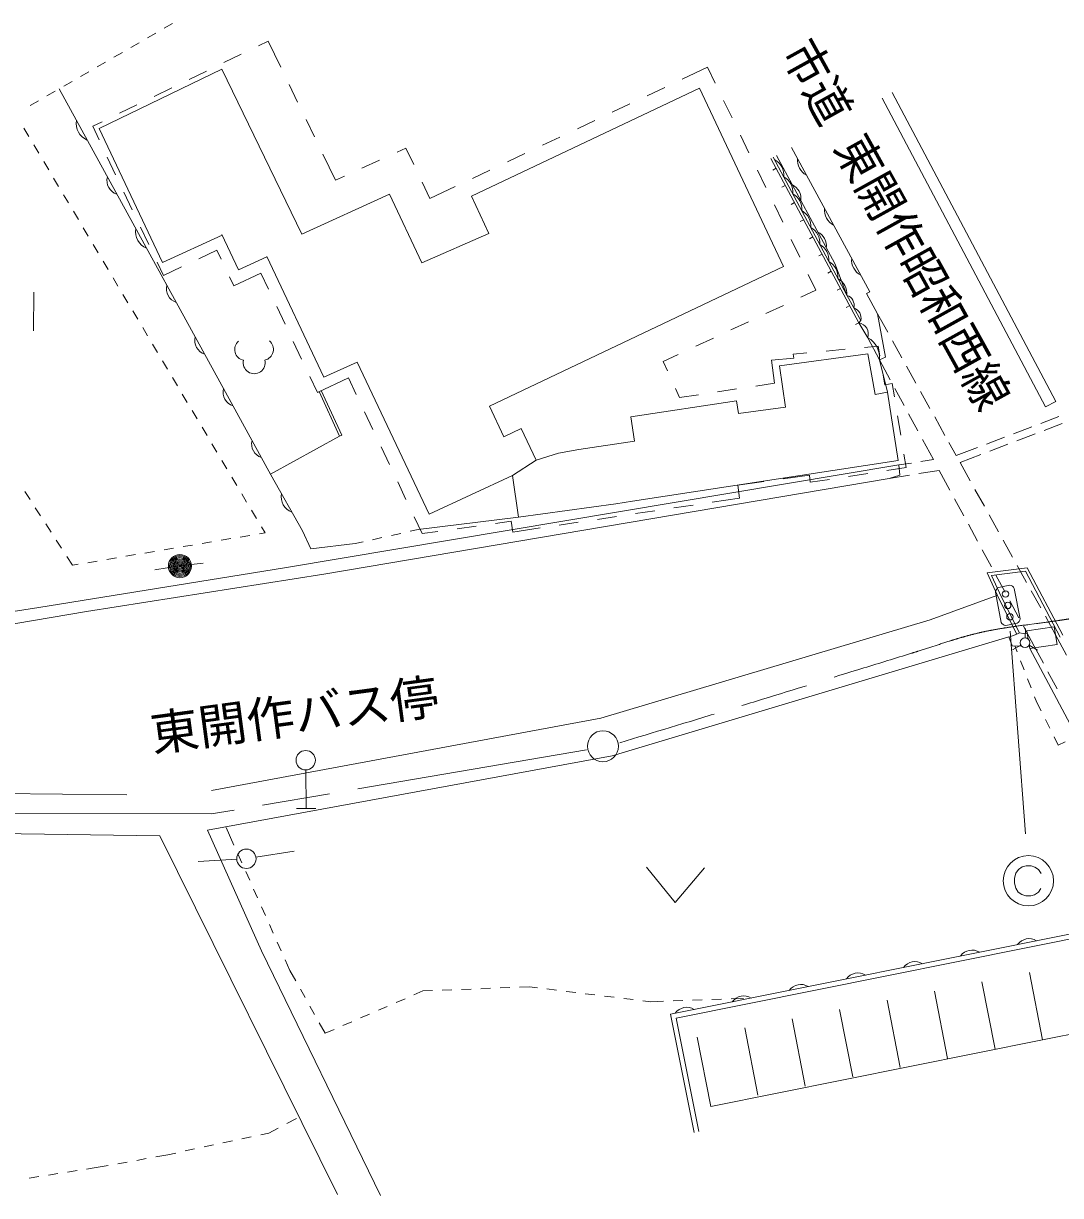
# Model space of a CAD drawing. Units: millimetres, scale not verified. Extents: x 40000 to 680000, y 20000 to 380000.
# Drawn here: x 233964 to 287614, y 264521 to 325126 of the extents above; entities that cross this region are included whole.
import ezdxf
from ezdxf.enums import TextEntityAlignment as Align

# ---------------------------------------------------------------- set-up
doc = ezdxf.new("R2010")
doc.units = ezdxf.units.MM
doc.header["$LTSCALE"] = 1000
doc.linetypes.add('CHAIN', pattern=[18.5, 12, -1.5, 3.5, -1.5])
for name, color, linetype, lineweight in [('M-BGD', 7, 'Continuous', 13), ('M-BMK', 2, 'CHAIN', 13), ('M-BMK-SRVR', 3, 'Continuous', 13), ('M-STR-STRC', 7, 'Continuous', 13), ('M-STR-STRD', 7, 'Continuous', 13)]:
    doc.layers.add(name, color=color, linetype=linetype, lineweight=lineweight)
doc.layers.add('M-BGD-HTXT', color=7, linetype='Continuous')
doc.styles.add('ＭＳ ゴシック', font='')
doc.styles.get('ＭＳ ゴシック').set_extended_font_data('MS Gothic')

# ---------------------------------------------------------------- blocks, each defined once
blk = doc.blocks.new('偏心点・方位点')
at = {"color": 7, "linetype": 'Continuous', "lineweight": 13}
for radius in [1, 0.9, 0.8, 0.7, 0.6, 0.5, 0.4, 0.3, 0.2, 0.1, 0.05]:
    blk.add_circle((0, 0), radius, dxfattribs=at)

msp = doc.modelspace()

# ---------------------------------------------------------------- linework, layer by layer
at = {"layer": 'M-BGD'}
for p, q in [((241680, 325126), (241246, 324877)), ((240813, 324627), (240380, 324378)), ((239947, 324128), (239513, 323878)), ((246617, 324211), (246130, 323975)), ((247272, 322863), (246617, 324211)), ((238214, 323130), (237780, 322880)), ((239080, 323629), (238647, 323379)), ((245230, 323538), (244331, 323101)), ((237347, 322631), (236914, 322381)), ((244222, 322770), (237885, 319694)), ((243431, 322664), (242531, 322228)), ((248371, 314224), (244222, 322770)), ((268041, 322244), (269344, 322860)), ((269344, 322860), (269743, 322040)), ((236481, 322132), (236047, 321882)), ((248145, 321063), (247709, 321963)), ((266233, 321390), (267137, 321817)), ((235614, 321632), (235181, 321383)), ((246769, 301784), (235804, 321742)), ((241632, 321791), (240732, 321354)), ((268931, 321771), (257136, 316193)), ((273289, 312564), (268931, 321771)), ((278385, 321261), (286841, 305299)), ((287371, 305579), (278911, 321551)), ((234747, 321133), (234314, 320884)), ((239833, 320917), (238933, 320481)), ((264425, 320535), (265329, 320962)), ((270181, 321140), (270619, 320241)), ((238033, 320044), (237546, 319807)), ((249019, 319264), (248582, 320164)), ((262617, 319680), (263521, 320107)), ((233990, 319707), (234246, 319278)), ((237876, 319112), (237546, 319807)), ((241166, 312771), (237885, 319694)), ((234502, 318848), (234758, 318419)), ((260809, 318825), (261713, 319252)), ((271057, 319342), (271495, 318443)), ((238733, 317304), (238304, 318208)), ((250110, 317016), (249455, 318365)), ((253752, 318684), (253295, 318475)), ((253752, 318684), (254155, 317830)), ((259001, 317970), (259905, 318397)), ((276557, 311068), (272752, 318213)), ((272923, 318300), (275930, 312707)), ((235014, 317989), (235270, 317560)), ((252385, 318058), (251476, 317642)), ((277182, 309651), (272629, 318143)), ((272724, 317543), (272901, 317638)), ((235526, 317130), (235782, 316701)), ((250567, 317225), (250110, 317016)), ((257193, 317115), (258097, 317542)), ((271933, 317544), (272371, 316645)), ((239589, 315497), (239161, 316401)), ((254583, 316926), (254987, 316072)), ((254987, 316072), (256289, 316688)), ((273200, 316656), (273376, 316750)), ((236038, 316271), (236294, 315842)), ((252907, 316303), (248371, 314224)), ((254571, 312756), (252907, 316303)), ((257136, 316193), (258038, 314268)), ((273676, 315768), (273852, 315863)), ((236550, 315412), (236806, 314983)), ((272808, 315746), (273246, 314847)), ((237062, 314553), (237318, 314124)), ((240446, 313690), (240018, 314594)), ((274152, 314881), (274328, 314976)), ((241166, 312771), (244241, 314180)), ((245095, 312380), (244223, 314220)), ((258038, 314268), (254571, 312756)), ((273684, 313948), (274122, 313049)), ((274627, 313994), (274804, 314088)), ((237574, 313694), (237830, 313265)), ((243042, 312962), (243976, 313405)), ((244201, 312930), (243976, 313405)), ((238086, 312835), (238342, 312406)), ((241204, 312091), (240874, 312786)), ((245095, 312380), (246559, 313051)), ((249507, 306832), (246550, 313070)), ((275103, 313106), (275279, 313201)), ((241204, 312091), (242138, 312533)), ((244854, 311552), (246248, 312212)), ((246639, 311389), (246248, 312212)), ((273289, 312564), (258080, 305340)), ((274560, 312150), (274959, 311329)), ((275579, 312219), (275755, 312313)), ((276557, 311068), (275930, 312707)), ((238598, 311976), (238854, 311547)), ((244854, 311552), (244629, 312026)), ((234491, 309233), (234509, 311233)), ((239110, 311117), (239366, 310688)), ((274184, 310968), (274959, 311329)), ((276055, 311331), (276231, 311426)), ((277275, 309761), (276557, 311068)), ((277574, 311155), (278140, 310116)), ((247496, 309582), (247067, 310485)), ((272372, 310123), (273278, 310545)), ((276530, 310444), (276707, 310539)), ((239622, 310258), (239878, 309829)), ((270559, 309277), (271466, 309700)), ((277182, 309651), (277275, 309761)), ((278140, 310116), (278674, 309155)), ((278140, 310116), (278674, 309155)), ((278140, 310116), (278560, 307877)), ((240134, 309399), (240390, 308970)), ((277006, 309557), (277182, 309651)), ((277644, 308876), (277182, 309651)), ((240646, 308541), (240902, 308111)), ((248352, 307774), (247924, 308678)), ((268747, 308432), (269653, 308855)), ((278241, 307730), (277644, 308876)), ((278917, 308718), (279402, 307844)), ((278917, 308718), (279402, 307844)), ((267065, 307648), (267840, 308010)), ((277648, 308051), (273083, 307423)), ((273789, 308029), (274488, 308094)), ((273789, 308029), (274488, 308094)), ((273809, 307816), (273789, 308029)), ((275484, 308186), (276480, 308279)), ((275484, 308186), (276480, 308279)), ((277476, 308371), (278175, 308436)), ((277476, 308371), (278175, 308436)), ((277648, 308051), (278018, 305939)), ((278175, 308436), (278262, 307933)), ((278175, 308436), (278262, 307933)), ((278560, 307877), (278241, 307730)), ((241158, 307682), (241414, 307252)), ((249507, 306832), (251224, 307619)), ((251224, 307619), (254951, 299757)), ((267281, 307169), (267065, 307648)), ((272664, 307710), (273809, 307816)), ((272664, 307710), (272821, 306523)), ((273377, 305283), (273083, 307423)), ((278241, 307730), (278803, 306692)), ((278241, 307730), (278666, 306053)), ((279645, 307407), (280131, 306533)), ((279645, 307407), (280131, 306533)), ((241670, 306823), (241926, 306393)), ((249171, 306047), (248781, 306871)), ((249171, 306047), (250771, 306806)), ((251182, 305939), (250771, 306806)), ((278434, 306948), (278521, 306446)), ((278434, 306948), (278521, 306446)), ((250313, 303778), (249266, 306092)), ((250440, 303837), (249365, 306139)), ((267907, 305777), (267692, 306257)), ((269870, 306075), (270858, 306225)), ((271847, 306375), (272821, 306523)), ((278909, 306513), (278521, 306446)), ((278909, 306513), (278521, 306446)), ((278909, 306513), (279022, 305817)), ((278909, 306513), (279022, 305817)), ((279041, 306252), (279518, 305373)), ((280374, 306096), (280859, 305222)), ((280374, 306096), (280859, 305222)), ((242182, 305964), (242438, 305534)), ((265379, 304781), (270859, 305617)), ((267907, 305777), (268881, 305925)), ((270859, 305617), (270957, 304950)), ((278666, 306053), (278018, 305939)), ((278666, 306053), (279217, 302531)), ((286841, 305299), (287371, 305579)), ((242694, 305105), (242950, 304675)), ((252039, 304132), (251610, 305036)), ((258080, 305340), (258818, 303750)), ((270957, 304950), (273377, 305283)), ((279756, 304933), (280232, 304054)), ((243206, 304246), (243462, 303816)), ((265571, 303526), (265379, 304781)), ((279183, 304830), (279344, 303843)), ((279183, 304830), (279344, 303843)), ((281102, 304784), (281636, 303824)), ((281102, 304784), (281636, 303824)), ((285188, 303909), (286122, 304264)), ((286590, 304442), (287524, 304798)), ((286759, 304079), (287694, 304434)), ((250313, 303778), (246752, 301815)), ((250313, 303778), (250440, 303837)), ((258818, 303750), (259715, 304178)), ((259715, 304178), (260489, 302546)), ((283786, 303376), (284720, 303731)), ((285357, 303545), (286292, 303901)), ((243718, 303387), (243974, 302957)), ((252895, 302325), (252467, 303228)), ((261636, 302905), (262694, 303088)), ((262694, 303088), (265571, 303526)), ((280470, 303615), (281033, 302576)), ((282216, 302778), (281839, 303458)), ((282216, 302778), (283318, 303198)), ((283955, 303012), (284890, 303368)), ((244230, 302528), (244487, 302098)), ((259258, 301747), (260489, 302546)), ((260489, 302546), (261636, 302905)), ((279217, 302531), (265471, 300423)), ((279505, 302856), (279619, 302160)), ((279505, 302856), (279619, 302160)), ((280391, 302476), (281033, 302576)), ((282413, 302425), (283488, 302834)), ((282944, 301470), (282413, 302425)), ((279256, 302298), (247477, 296984)), ((276650, 301704), (277638, 301855)), ((278627, 302007), (279619, 302160)), ((279256, 302298), (279898, 302398)), ((279256, 302298), (279301, 301770)), ((280290, 301850), (281336, 302016)), ((281891, 300992), (281336, 302016)), ((244743, 301669), (244999, 301239)), ((248392, 298893), (246769, 301784)), ((278750, 301605), (249504, 296654)), ((253752, 300518), (253324, 301421)), ((254951, 299757), (259258, 301747)), ((259258, 301747), (259579, 299596)), ((259258, 301747), (259579, 299596)), ((270912, 301252), (272270, 301438)), ((271004, 300582), (270912, 301252)), ((273261, 301575), (274620, 301762)), ((274669, 301399), (274620, 301762)), ((274669, 301399), (275661, 301552)), ((278750, 301605), (279796, 301771)), ((279301, 301770), (278750, 301605)), ((234307, 300508), (234036, 300928)), ((245255, 300810), (245511, 300380)), ((283672, 300158), (283186, 301033)), ((234850, 299668), (234579, 300088)), ((264610, 300289), (259579, 299596)), ((264610, 300289), (259579, 299596)), ((265471, 300423), (264610, 300289)), ((267612, 300075), (268601, 300223)), ((269590, 300371), (271004, 300582)), ((282606, 299673), (282129, 300552)), ((245767, 299951), (246023, 299521)), ((254591, 298748), (254181, 299614)), ((259579, 299596), (254381, 298957)), ((263656, 299483), (264645, 299631)), ((265634, 299779), (266623, 299927)), ((284400, 298847), (283915, 299721)), ((235393, 298829), (235122, 299248)), ((246462, 298784), (246167, 298735)), ((246279, 299092), (246462, 298784)), ((248827, 297968), (248392, 298893)), ((254381, 298957), (253972, 298867)), ((254591, 298748), (255409, 298860)), ((256400, 298997), (257391, 299134)), ((258381, 299270), (259199, 299383)), ((259276, 298828), (259199, 299383)), ((259276, 298828), (260689, 299039)), ((261678, 299187), (262667, 299335)), ((283320, 298354), (282844, 299233)), ((235936, 297989), (235665, 298409)), ((243701, 298321), (243208, 298238)), ((244688, 298486), (244195, 298404)), ((245674, 298652), (245181, 298569)), ((248827, 297968), (251122, 298234)), ((251531, 298325), (251122, 298234)), ((252508, 298542), (252019, 298433)), ((253484, 298758), (252996, 298650)), ((285129, 297536), (284643, 298410)), ((239757, 297659), (239264, 297576)), ((240743, 297824), (240250, 297742)), ((241729, 297990), (241236, 297907)), ((242715, 298155), (242222, 298073)), ((284034, 297035), (283558, 297914)), ((247477, 296984), (234769, 294933)), ((236503, 297113), (236208, 297569)), ((236798, 297162), (236503, 297113)), ((237784, 297328), (237291, 297245)), ((238770, 297493), (238277, 297410)), ((242032, 297078), (240760, 296869)), ((242032, 297078), (243261, 297218)), ((242032, 297078), (243261, 297218)), ((242032, 297078), (243261, 297218)), ((242032, 297078), (243261, 297218)), ((285890, 296981), (283809, 296713)), ((285857, 296225), (285372, 297099)), ((287724, 293493), (285890, 296981)), ((237223, 294726), (249504, 296654)), ((283809, 296713), (284419, 295389)), ((284749, 295716), (284273, 296595)), ((286586, 294913), (286100, 295788)), ((284419, 295389), (285353, 293553)), ((285463, 294397), (284987, 295276)), ((234769, 294933), (222134, 292992)), ((226822, 292968), (237223, 294726)), ((286256, 292933), (285701, 293957)), ((287359, 293521), (286829, 294476)), ((285108, 292953), (284931, 293418)), ((285353, 293553), (284938, 293400)), ((285353, 293553), (285496, 293625)), ((285496, 293625), (285686, 293578)), ((285686, 293578), (285888, 293604)), ((285796, 293838), (285779, 293355)), ((285870, 293714), (287291, 293922)), ((285939, 293293), (285870, 293714)), ((287291, 293922), (287440, 293014)), ((287923, 292462), (287359, 293521)), ((285108, 292953), (285594, 292931)), ((285554, 292980), (285121, 292736)), ((285363, 292640), (285245, 292943)), ((286018, 292806), (285990, 292975)), ((285991, 292979), (286418, 292727)), ((287440, 293014), (286018, 292806)), ((291382, 282734), (286018, 292806)), ((286728, 292048), (286256, 292933)), ((285727, 291709), (285545, 292175)), ((287433, 290724), (286963, 291606)), ((286091, 290777), (285909, 291243)), ((286392, 290009), (286273, 290312)), ((286607, 289577), (286392, 290009)), ((287054, 288683), (286831, 289130)), ((287494, 287803), (287278, 288235)), ((287849, 287978), (287494, 287803)), ((248570, 286531), (248593, 284531)), ((225312, 285401), (239320, 285236)), ((248093, 284526), (249093, 284537)), ((241021, 283114), (224358, 283370)), ((250213, 264583), (241021, 283114)), ((244444, 283554), (244850, 282646)), ((244999, 281907), (243002, 281800)), ((245054, 282189), (245259, 281733)), ((245992, 282014), (247966, 282334)), ((245463, 281276), (245667, 280820)), ((266193, 281496), (267677, 279682)), ((267677, 279682), (269193, 281468)), ((285436, 281386), (285304, 281192)), ((285632, 281514), (285436, 281386)), ((285828, 281577), (285632, 281514)), ((286088, 281575), (285828, 281577)), ((286282, 281508), (286088, 281575)), ((286476, 281376), (286282, 281508)), ((286604, 281180), (286476, 281376)), ((285237, 280933), (285234, 280673)), ((285234, 280673), (285297, 280412)), ((285304, 281192), (285237, 280933)), ((245871, 280363), (246075, 279907)), ((285297, 280412), (285425, 280216)), ((285425, 280216), (285619, 280084)), ((285619, 280084), (285813, 280017)), ((285813, 280017), (286073, 280015)), ((286073, 280015), (286269, 280078)), ((286269, 280078), (286465, 280206)), ((286465, 280206), (286597, 280400)), ((246279, 279450), (246483, 278994)), ((293260, 279074), (267434, 273896)), ((246687, 278538), (246891, 278081)), ((247095, 277625), (247299, 277168)), ((247503, 276712), (247750, 276159)), ((247750, 276159), (248048, 275626)), ((286679, 272572), (286001, 276053)), ((248293, 275190), (248537, 274754)), ((255632, 275139), (256132, 275159)), ((256632, 275178), (257131, 275197)), ((257631, 275217), (258130, 275236)), ((258630, 275256), (259130, 275275)), ((259629, 275295), (260137, 275315)), ((260137, 275315), (260549, 275264)), ((261045, 275203), (261541, 275141)), ((284225, 272094), (283547, 275575)), ((253244, 274502), (253703, 274701)), ((254162, 274899), (254625, 275100)), ((254625, 275100), (255133, 275120)), ((262037, 275080), (262534, 275019)), ((263030, 274958), (263526, 274897)), ((264022, 274836), (264519, 274775)), ((265015, 274713), (265511, 274652)), ((266007, 274591), (266420, 274540)), ((266420, 274540), (267070, 274564)), ((267570, 274583), (268069, 274601)), ((268569, 274620), (269069, 274638)), ((269568, 274657), (270068, 274675)), ((270568, 274694), (271218, 274718)), ((279317, 271138), (278639, 274619)), ((281771, 271616), (281093, 275097)), ((248781, 274317), (249025, 273881)), ((252326, 274105), (252785, 274304)), ((276863, 270660), (276185, 274141)), ((249270, 273445), (249568, 272912)), ((250490, 273311), (250949, 273510)), ((251408, 273708), (251867, 273907)), ((267434, 273896), (268661, 267775)), ((267728, 273700), (268906, 267825)), ((274409, 270182), (273731, 273663)), ((249568, 272912), (250031, 273113)), ((271956, 269704), (271278, 273185)), ((289128, 273060), (286679, 272572)), ((269520, 269132), (268824, 272707)), ((286679, 272572), (269520, 269132)), ((247588, 268246), (248082, 268507)), ((246652, 267752), (247146, 268013)), ((244285, 267244), (244774, 267349)), ((245263, 267454), (245752, 267559)), ((246241, 267663), (246652, 267752)), ((241430, 266632), (241841, 266720)), ((242330, 266825), (242819, 266930)), ((243307, 267034), (243796, 267139)), ((237726, 265964), (238348, 266076)), ((238840, 266165), (239332, 266253)), ((239824, 266342), (240316, 266431)), ((240808, 266520), (241430, 266632)), ((234269, 265425), (234763, 265502)), ((235257, 265579), (235751, 265656)), ((236245, 265733), (236739, 265810)), ((237233, 265887), (237726, 265964))]:
    msp.add_line(p, q, dxfattribs=at)
for points in [[(273695, 318715), (277746, 311252), (277574, 311155)], [(285496, 293625), (284563, 295459), (284045, 296582), (285801, 296808), (287599, 293388)], [(252430, 264521), (246286, 277172), (243490, 283413), (264414, 287258), (284931, 293418)], [(295388, 273406), (293651, 277851), (293130, 278793), (267728, 273700)]]:
    msp.add_lwpolyline(points, dxfattribs=at)
for centre, radius in [((285776, 293103), 250), ((248564, 287031), 500), ((245498, 281934), 500), ((285951, 280796), 1300)]:
    msp.add_circle(centre, radius, dxfattribs=at)
for centre, radius, start, end in [((237625, 319956), 936, 170.62838, 246.94249), ((272401, 317285), 895, 354.38672, 61.68208), ((274874, 318066), 877, 174.49458, 242.49979), ((239030, 317006), 747, 165.86852, 251.70225), ((272868, 316410), 895, 354.3869, 61.68192), ((273396, 316072), 789, 352.34202, 64.19135), ((273334, 315534), 895, 354.38675, 61.68206), ((273800, 314658), 895, 354.3865, 61.68288), ((276279, 315479), 877, 174.49433, 242.50062), ((274267, 313782), 895, 354.38672, 61.68208), ((240699, 314361), 936, 170.62838, 246.94249), ((274710, 313627), 789, 352.34202, 64.19135), ((274733, 312907), 895, 354.38672, 61.68208), ((275199, 312031), 895, 354.3869, 61.68192), ((277683, 312893), 877, 174.49433, 242.50062), ((242104, 311412), 747, 165.86852, 251.70225), ((275666, 311155), 895, 354.38675, 61.68206), ((276396, 310554), 538, 344.94461, 72.63516), ((276755, 309901), 538, 344.94565, 72.63411), ((277062, 309054), 609, 342.96022, 78.59109), ((243574, 308736), 747, 165.86755, 251.70323), ((245469, 308271), 576, 131.13414, 258.0023), ((246319, 308279), 576, 283.06009, 49.93137), ((277107, 307868), 1142, 353.0974, 61.93157), ((245900, 307579), 566, 166.84643, 14.21752), ((245044, 306060), 747, 165.86852, 251.70225), ((246514, 303385), 747, 165.86796, 251.70226), ((248158, 300663), 863, 169.5011, 249.11548), ((285985, 277075), 729, 57.87032, 144.8033), ((283033, 276484), 729, 57.87032, 144.8033), ((280082, 275892), 729, 57.86964, 144.80344), ((277130, 275300), 729, 57.87032, 144.8033), ((274178, 274708), 729, 57.87032, 144.8033), ((271227, 274116), 729, 57.87007, 144.80318), ((268275, 273525), 729, 57.87075, 144.80305)]:
    msp.add_arc(centre, radius, start, end, dxfattribs=at)
at = {"layer": 'M-BMK'}
for p, q in [((263096, 287566), (243681, 284252)), ((243681, 284252), (224833, 284301))]:
    msp.add_line(p, q, dxfattribs=at)
for points, knots in [([(361456, 304280), (358049, 304102), (357146, 304047), (354389, 303825), (351102, 303561), (349266, 303348), (345991, 302971), (342981, 302624), (341300, 302389), (338300, 301970), (336208, 301678), (335045, 301457), (332953, 301164), (331096, 300904), (330049, 300813), (328192, 300554), (324849, 300086), (322983, 299777), (319647, 299260), (315886, 298678), (313785, 298322), (310027, 297722), (305907, 297063), (303603, 296676), (299480, 296037), (294807, 295313), (293327, 295101), (287506, 294255)], [0, 0, 0, 0, 1, 1, 1, 2, 2, 2, 3, 3, 3, 4, 4, 4, 5, 5, 5, 6, 6, 6, 7, 7, 7, 8, 8, 8, 9, 9, 9, 9]), ([(287506, 294255), (286160, 294048), (284797, 293934), (283469, 293634), (282259, 293359), (281092, 292921), (279904, 292559), (276611, 291556), (273327, 290526), (270035, 289520), (268295, 288988), (266553, 288463), (264813, 287935)], [0, 0, 0, 0, 1, 1, 1, 2, 2, 2, 3, 3, 3, 4, 4, 4, 4])]:
    msp.add_open_spline(points, degree=3, knots=knots, dxfattribs=at)
at = {"layer": 'M-BMK-SRVR'}
msp.add_circle((263942, 287754), 800, dxfattribs=at)
at = {"layer": 'M-STR-STRC'}
for p, q in [((284988, 296075), (284399, 295962)), ((285222, 295917), (285524, 294346)), ((284542, 294157), (284240, 295728)), ((284777, 293998), (285366, 294111)), ((285808, 283229), (285012, 293699))]:
    msp.add_line(p, q, dxfattribs=at)
for centre in [(284769, 295626), (284882, 295037), (284996, 294448)]:
    msp.add_circle(centre, 167, dxfattribs=at)
for centre, radius, start, end in [((284557, 295684), 320, 119.68867, 172.09551), ((284945, 295761), 318, 29.46232, 82.32186), ((284809, 294299), 302, 208.0177, 263.76649), ((285217, 294383), 310, 298.71153, 353.07266)]:
    msp.add_arc(centre, radius, start, end, dxfattribs=at)
at = {"layer": 'M-STR-STRD'}
msp.add_lwpolyline([(284316, 295551), (280875, 294293), (263828, 289208), (243688, 285466)], dxfattribs=at)

# ---------------------------------------------------------------- block references
at = {"layer": 'M-BGD', "xscale": 600, "yscale": 600, "rotation": 0.65231}
msp.add_blockref('偏心点・方位点', (242061, 297069), dxfattribs=at)

# ---------------------------------------------------------------- texts
at = {"layer": 'M-BGD-HTXT', "style": 'ＭＳ ゴシック', "width": 0.9}
msp.add_text('市道 東開作昭和西線', height=1833, rotation=299, dxfattribs=at).set_placement((277846, 314026), align=Align.BOTTOM_CENTER)
at = {"layer": 'M-BGD-HTXT', "style": 'ＭＳ ゴシック'}
msp.add_text('東開作バス停', height=1833, rotation=7.66, dxfattribs=at).set_placement((240738, 286923), align=Align.BOTTOM_LEFT)

doc.saveas('drawing.dxf')
